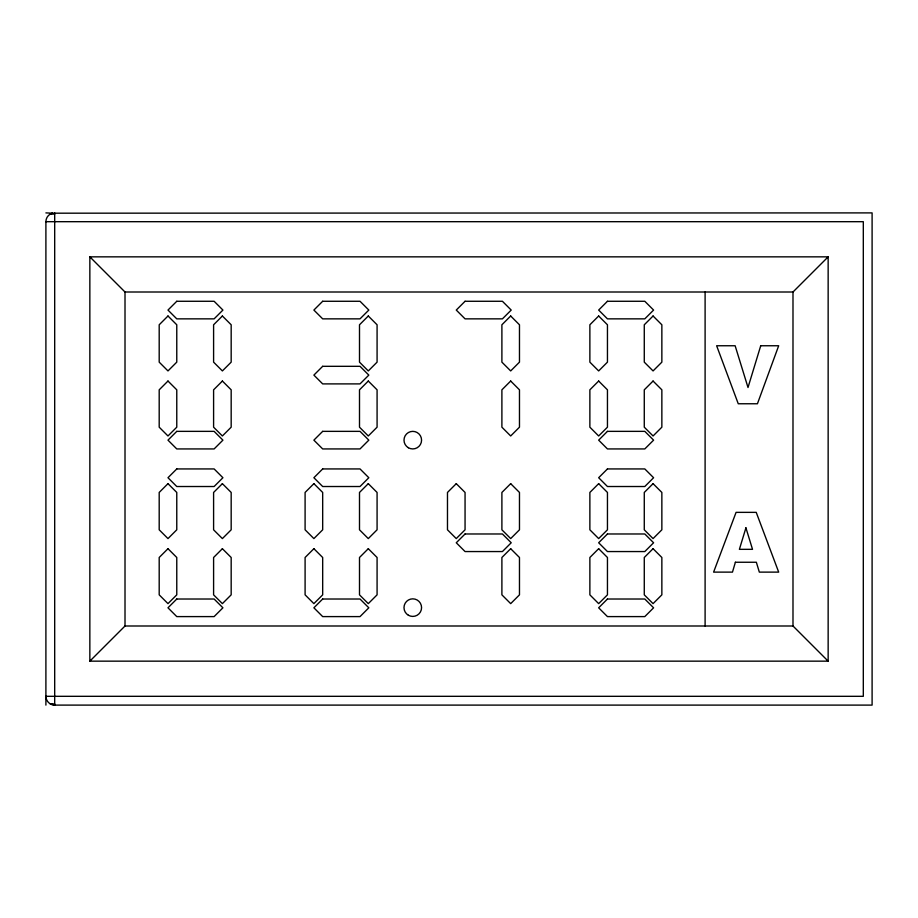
<?xml version="1.0" encoding="UTF-8"?>
<svg xmlns="http://www.w3.org/2000/svg" width="918" height="918" viewBox="0 0 918 918"><rect width="100%" height="100%" fill="white"/><g stroke="black" fill="none" stroke-linecap="round" stroke-linejoin="round"><path stroke-width="1.38" d="M45.9 705.104L45.9 221.686A8.79 8.79 0 0 1 52.418 213.194L872.1 212.896L872.1 705.104L54.69 705.104L50.295 703.922L54.69 703.922M89.849 661.155L125.009 625.996L792.991 625.996L828.151 661.155L828.151 256.845L89.849 256.845L89.849 661.155L828.151 661.155M89.849 256.845L125.009 292.004L792.991 292.004L828.151 256.845M54.69 214.078L50.295 214.078L52.418 213.194L45.9 212.896M45.9 221.686L863.31 221.686L863.31 696.314L45.9 696.314A8.79 8.79 0 0 0 54.69 705.104L54.69 212.896M792.991 292.004L792.991 625.996M705.104 292.004L705.104 625.996M125.009 292.004L125.009 625.996M735.387 562.252L732.472 572.121L713.607 572.121L736.075 512.359L756.225 512.359L778.682 572.121L759.335 572.121L756.352 562.252L735.387 562.252M760.724 345.753L748.009 387.499L735.134 345.753L716.637 345.753L738.256 403.759L757.43 403.759L778.682 345.753L760.724 345.753M745.921 527.85L739.392 549.331L752.519 549.331L745.921 527.85M176.772 301.276L167.983 310.066L176.772 318.856L214.123 318.856L222.913 310.066L214.123 301.276L176.772 301.276M167.983 315.999L159.193 324.788L159.193 362.14L167.983 370.929L176.772 362.14L176.772 324.788L167.983 315.999M222.386 315.999L213.596 324.788L213.596 362.14L222.386 370.929L231.175 362.14L231.175 324.788L222.386 315.999M167.983 381.039L159.193 389.829L159.193 427.18L167.983 435.97L176.772 427.18L176.772 389.829L167.983 381.039M222.386 381.039L213.596 389.829L213.596 427.18L222.386 435.97L231.175 427.18L231.175 389.829L222.386 381.039M176.772 431.357L167.983 440.147L176.772 448.936L214.123 448.936L222.913 440.147L214.123 431.357L176.772 431.357M322.677 301.276L313.887 310.066L322.677 318.856L360.028 318.856L368.818 310.066L360.028 301.276L322.677 301.276M176.772 468.937L167.983 477.727L176.772 486.517L214.123 486.517L222.913 477.727L214.123 468.937L176.772 468.937M167.983 483.66L159.193 492.45L159.193 529.801L167.983 538.591L176.772 529.801L176.772 492.45L167.983 483.66M368.29 315.999L359.5 324.788L359.5 362.14L368.29 370.929L377.08 362.14L377.08 324.788L368.29 315.999M322.677 366.316L313.887 375.106L322.677 383.896L360.028 383.896L368.818 375.106L360.028 366.316L322.677 366.316M222.386 483.66L213.596 492.45L213.596 529.801L222.386 538.591L231.175 529.801L231.175 492.45L222.386 483.66M167.983 548.7L159.193 557.49L159.193 594.841L167.983 603.631L176.772 594.841L176.772 557.49L167.983 548.7M368.29 381.039L359.5 389.829L359.5 427.18L368.29 435.97L377.08 427.18L377.08 389.829L368.29 381.039M322.677 431.357L313.887 440.147L322.677 448.936L360.028 448.936L368.818 440.147L360.028 431.357L322.677 431.357M465.059 301.276L456.269 310.066L465.059 318.856L502.421 318.856L511.211 310.066L502.421 301.276L465.059 301.276M222.386 548.7L213.596 557.49L213.596 594.841L222.386 603.631L231.175 594.841L231.175 557.49L222.386 548.7M176.772 599.018L167.983 607.808L176.772 616.598L214.123 616.598L222.913 607.808L214.123 599.018L176.772 599.018M322.677 468.937L313.887 477.727L322.677 486.517L360.028 486.517L368.818 477.727L360.028 468.937L322.677 468.937M313.887 483.66L305.097 492.45L305.097 529.801L313.887 538.591L322.677 529.801L322.677 492.45L313.887 483.66M510.683 315.999L501.894 324.788L501.894 362.14L510.683 370.929L519.473 362.14L519.473 324.788L510.683 315.999M368.29 483.66L359.5 492.45L359.5 529.801L368.29 538.591L377.08 529.801L377.08 492.45L368.29 483.66M313.887 548.7L305.097 557.49L305.097 594.841L313.887 603.631L322.677 594.841L322.677 557.49L313.887 548.7M510.683 381.039L501.894 389.829L501.894 427.18L510.683 435.97L519.473 427.18L519.473 389.829L510.683 381.039M607.452 301.276L598.662 310.066L607.452 318.856L644.803 318.856L653.593 310.066L644.803 301.276L607.452 301.276M598.662 315.999L589.872 324.788L589.872 362.14L598.662 370.929L607.452 362.14L607.452 324.788L598.662 315.999M368.29 548.7L359.5 557.49L359.5 594.841L368.29 603.631L377.08 594.841L377.08 557.49L368.29 548.7M322.677 599.018L313.887 607.808L322.677 616.598L360.028 616.598L368.818 607.808L360.028 599.018L322.677 599.018M456.269 483.66L447.479 492.45L447.479 529.801L456.269 538.591L465.059 529.801L465.059 492.45L456.269 483.66M653.065 315.999L644.275 324.788L644.275 362.14L653.065 370.929L661.855 362.14L661.855 324.788L653.065 315.999M598.662 381.039L589.872 389.829L589.872 427.18L598.662 435.97L607.452 427.18L607.452 389.829L598.662 381.039M510.683 483.66L501.894 492.45L501.894 529.801L510.683 538.591L519.473 529.801L519.473 492.45L510.683 483.66M465.059 533.978L456.269 542.767L465.059 551.557L502.421 551.557L511.211 542.767L502.421 533.978L465.059 533.978M653.065 381.039L644.275 389.829L644.275 427.18L653.065 435.97L661.855 427.18L661.855 389.829L653.065 381.039M607.452 431.357L598.662 440.147L607.452 448.936L644.803 448.936L653.593 440.147L644.803 431.357L607.452 431.357M510.683 548.7L501.894 557.49L501.894 594.841L510.683 603.631L519.473 594.841L519.473 557.49L510.683 548.7M607.452 468.937L598.662 477.727L607.452 486.517L644.803 486.517L653.593 477.727L644.803 468.937L607.452 468.937M598.662 483.66L589.872 492.45L589.872 529.801L598.662 538.591L607.452 529.801L607.452 492.45L598.662 483.66M653.065 483.66L644.275 492.45L644.275 529.801L653.065 538.591L661.855 529.801L661.855 492.45L653.065 483.66M607.452 533.978L598.662 542.767L607.452 551.557L644.803 551.557L653.593 542.767L644.803 533.978L607.452 533.978M598.662 548.7L589.872 557.49L589.872 594.841L598.662 603.631L607.452 594.841L607.452 557.49L598.662 548.7M653.065 548.7L644.275 557.49L644.275 594.841L653.065 603.631L661.855 594.841L661.855 557.49L653.065 548.7M607.452 599.018L598.662 607.808L607.452 616.598L644.803 616.598L653.593 607.808L644.803 599.018L607.452 599.018M408.384 615.244A8.79 8.79 0 0 0 421.569 607.624A8.79 8.79 0 0 0 408.384 600.016A8.79 8.79 0 0 0 408.384 615.244M408.384 447.754A8.79 8.79 0 0 0 421.569 440.147A8.79 8.79 0 0 0 408.384 432.539A8.79 8.79 0 0 0 408.384 447.754"/></g></svg>
